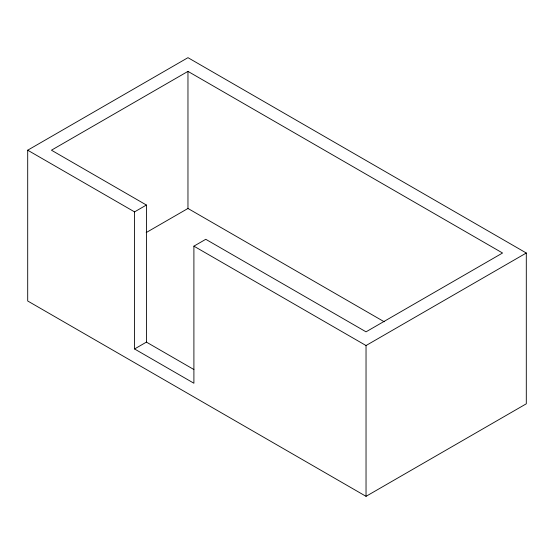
<?xml version="1.0" encoding="UTF-8"?>
<svg xmlns="http://www.w3.org/2000/svg" width="554" height="554" viewBox="0 0 554 554"><rect width="100%" height="100%" fill="white"/><g stroke="black" fill="none" stroke-linecap="round" stroke-linejoin="round"><path stroke-width="0.83" d="M27.7 150.203L187.965 57.671L526.3 253.012L526.3 403.797L366.035 496.329L27.7 300.988L27.7 150.203L134.546 211.884L146.415 205.035L146.415 342.116L193.9 369.532M134.546 211.884L134.546 348.965L193.9 383.236L193.9 246.156L205.769 239.3L366.035 331.832L502.554 253.012L187.965 71.383L51.446 150.203L146.415 205.035M146.187 232.583L187.965 208.463L384.213 321.763M134.546 348.965L146.415 342.116M193.9 246.156L366.035 345.537L526.3 253.012M366.035 345.537L366.035 496.329M187.965 71.383L187.965 208.463"/></g></svg>
